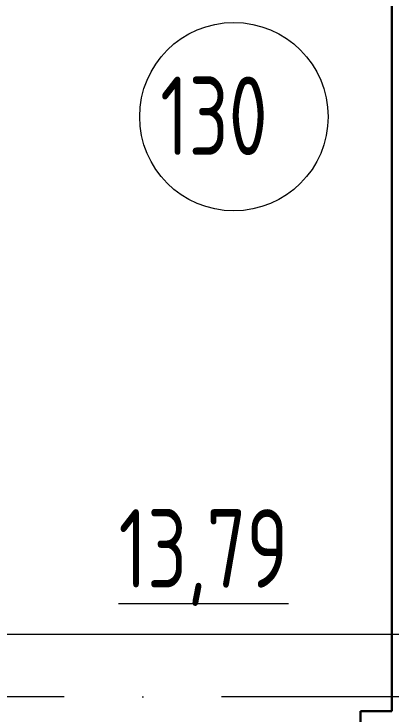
# Model space of a CAD drawing. Header units: millimetres. Extents: x -259809 to 472825, y -397243 to 31861.
# Drawn here: x -13249 to -12046, y -364286 to -362057 of the extents above; entities that cross this region are included whole.
import ezdxf

# ---------------------------------------------------------------- set-up
doc = ezdxf.new("R2010")
doc.units = ezdxf.units.MM
doc.linetypes.add('ADSK_Линия сетки', pattern=[25, 20, -2.5, 0, -2.5])
doc.linetypes.add('ADSK_Сверху', pattern=[450, 300, -150])
for name, color, linetype, lineweight in [('Линии', 7, 'Continuous', 9), ('лс', 5, 'Continuous', 30), ('Марки помещений', 252, 'Continuous', 20), ('Оси', 252, 'Continuous', 9), ('Стены наружные', 252, 'Continuous', 18)]:
    doc.layers.add(name, color=color, linetype=linetype, lineweight=lineweight)
doc.styles.add('GOST Common_3', font='', dxfattribs={"height": 3.5})
doc.styles.get('GOST Common_3').set_extended_font_data('GOST 2.304 type A')

# ---------------------------------------------------------------- blocks, each defined once
blk = doc.blocks.new('1 этаж')
at = {"layer": 'Линии', "color": 251, "linetype": 'ADSK_Сверху', "ltscale": 100, "true_color": 0x636466}
blk.add_line((-15070.8, -11345.3), (-4250.8, -11345.3), dxfattribs=at)
at = {"layer": 'Марки помещений', "color": 251, "true_color": 0x636466}
blk.add_circle((-12549.1, -9697.3), 300, dxfattribs=at)
at = {"layer": 'Оси', "color": 251, "linetype": 'ADSK_Линия сетки', "ltscale": 100, "true_color": 0x636466}
blk.add_line((4411.5, -11545.3), (-72528.1, -11545.3), dxfattribs=at)
at = {"layer": 'Стены наружные', "color": 251, "lineweight": 30, "true_color": 0x636466}
for p, q in [((-12045.8, -5375.3), (-12045.8, -11590.3)), ((-12145.8, -11590.3), (-12145.8, -11690.3)), ((-12045.8, -11590.3), (-12145.8, -11590.3))]:
    blk.add_line(p, q, dxfattribs=at)
at = {"layer": 'Марки помещений', "color": 251, "true_color": 0x636466, "style": 'GOST Common_3', "width": 0.9}
for s, p in [('130', (-12784, -9819.6)), ('%%U13,79', (-12916.2, -11197.1))]:
    blk.add_text(s, height=250, dxfattribs=at).set_placement(p)

msp = doc.modelspace()

# ---------------------------------------------------------------- hatches: boundary and pattern name
at = {"layer": 'лс', "lineweight": 5}
h = msp.add_hatch(dxfattribs=at)
h.set_pattern_fill('ANSI31', color=4, scale=100)
h.set_pattern_definition([(45, (7e-12, 55557.13), (-224.5064, 224.5064), [])])
h.paths.add_polyline_path([(-29281.7, -366334.3), (-4405.2, -366334.3), (-4405.2, -364593), (-5981.9, -364593), (-5981.9, -364588.7), (-8829.6, -364588.7), (-8829.6, -364591.6), (-30595.5, -364591.6), (-30595.5, -358232.4), (-32731.9, -358232.4), (-32731.9, -364572.7), (-40514.3, -364572.7), (-40514.3, -366445.8), (-39730, -366445.8), (-39730, -369715.4), (-34251.2, -369715.4), (-34251.2, -372621.1), (-29281.7, -372621.1)])
edge = h.paths.add_edge_path(flags=16)
edge.add_ellipse((-39267.7, -365126.6), major_axis=(911.9, 0), ratio=0.29514, start_angle=0, end_angle=360)
h.paths.add_polyline_path([(-39746.2, -365398.8), (-38817.6, -365398.8), (-38817.6, -364890.3), (-39746.2, -364890.3)], flags=16)

# ---------------------------------------------------------------- block references
msp.add_blockref('1 этаж', (0, -352686.9))

doc.saveas('drawing.dxf')
